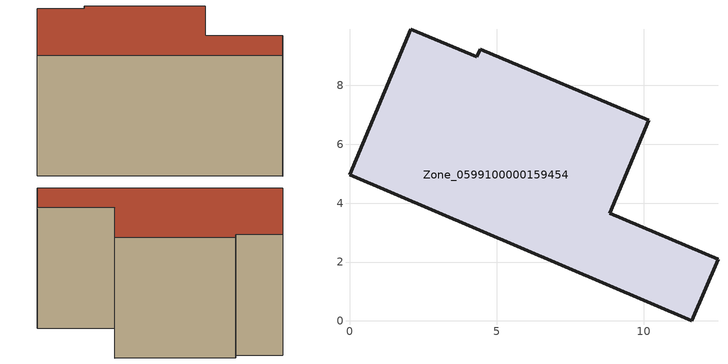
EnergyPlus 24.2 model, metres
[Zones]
Zone_0599100000159454
 floor ground (C_G): 0,4.96 2.09,9.91 4.33,8.97 4.44,9.23 10.17,6.81 8.84,3.66 12.52,2.1 11.62,0 z0
 wall outside (C_F): 11.62,0 12.52,2.1 8.84,3.66 10.17,6.81 4.44,9.23 4.33,8.97 2.09,9.91 0,4.96 11.62,0 z0:6.93
 roof outside (C_R): 2.09,9.91 0,4.96 11.62,0 12.52,2.1 8.84,3.66 10.17,6.81 4.44,9.23 4.33,8.97 z6.93
[BUILDING]
Pand.0599100000159454: North Axis=0; Terrain=City; Loads Convergence Tolerance Value=0.04; Temperature Convergence Tolerance Value=0.4; Solar Distribution=FullExterior; Maximum Number of Warmup Days=25; Minimum Number of Warmup Days=1
[Site:Location]
Rotterdam.The.Hague.AP_ZH_NLD Design_Conditions: Latitude=51.96; Longitude=4.45; Time Zone=1; Elevation=-4.5
[SITE:GROUNDTEMPERATURE:BUILDINGSURFACE]
18, 18, 18, 18, 18, 18, 18, 18, 18, 18, 18, 18
[MATERIAL] Thermal Absorptance=0.9; Solar Absorptance=0.7; Visible Absorptance=0.7
Name | Roughness | Thickness | Conductivity | Density | Specific Heat
G.TC.1975-1991 | MediumSmooth | 0.15 | 0.288461 | 540 | 1210
F.TC.1975-1991 | Rough | 0.3 | 0.230769 | 1920 | 840
R.TC.1975-1991 | MediumRough | 0.2 | 0.153846 | 1500 | 1000
[CONSTRUCTION]
C_G: G.TC.1975-1991
C_F: F.TC.1975-1991
C_R: R.TC.1975-1991
[ZONE]
Zone_0599100000159454: Type=1; Multiplier=1; Ceiling Height=Autocalculate; Volume=Autocalculate; Floor Area=autocalculate; Part of Total Floor Area=Yes
[ZONEINFILTRATION:DESIGNFLOWRATE]
Infil_Zone_0599100000159454: Zone or ZoneList or Space or SpaceList=Zone_0599100000159454; Schedule=AlwaysOn; Design Flow Rate Calculation Method=Flow/Area; Flow Rate per Floor Area=0.003; Constant Term Coefficient=1; Temperature Term Coefficient=0; Velocity Term Coefficient=0; Velocity Squared Term Coefficient=0
[HVACTEMPLATE:ZONE:IDEALLOADSAIRSYSTEM]
Zone_0599100000159454: Maximum Heating Supply Air Temperature=50; Minimum Cooling Supply Air Temperature=13; Maximum Heating Supply Air Humidity Ratio=0.0156; Minimum Cooling Supply Air Humidity Ratio=0.0077; Heating Limit=NoLimit; Cooling Limit=NoLimit; Dehumidification Control Type=ConstantSensibleHeatRatio; Cooling Sensible Heat Ratio=0.7; Dehumidification Setpoint=60; Humidification Control Type=None; Humidification Setpoint=30; Outdoor Air Method=None; Outdoor Air Flow Rate per Person=0.00944; Outdoor Air Flow Rate per Zone Floor Area=0; Outdoor Air Flow Rate per Zone=0; Demand Controlled Ventilation Type=None; Outdoor Air Economizer Type=NoEconomizer; Heat Recovery Type=None; Sensible Heat Recovery Effectiveness=0.7; Latent Heat Recovery Effectiveness=0.65
[ZONECONTROL:THERMOSTAT]
ThermostatControl_Zone_0599100000159454: Zone or ZoneList=Zone_0599100000159454; Control Type Schedule=DualSetpointControlType; Control 1=Thermostat_Zone_0599100000159454; Temperature Difference Between Cutout And Setpoint=0
[THERMOSTATSETPOINT:DUALSETPOINT]
Thermostat_Zone_0599100000159454: Heating Setpoint Temperature Schedule=HeatingSetpoint_Zone_0599100000159454; Cooling Setpoint Temperature Schedule=CoolingSetpoint_Zone_0599100000159454
[SCHEDULE:COMPACT]
HeatingSetpoint_Zone_0599100000159454: Through: 12/31, For: AllDays, Until: 24:00, 21
CoolingSetpoint_Zone_0599100000159454: Through: 12/31, For: AllDays, Until: 24:00, 24
DualSetpointControlType: Through: 12/31, For: AllDays, Until: 24:00, 4
AlwaysOn: Through: 12/31, For: AllDays, Until: 24:00, 1
